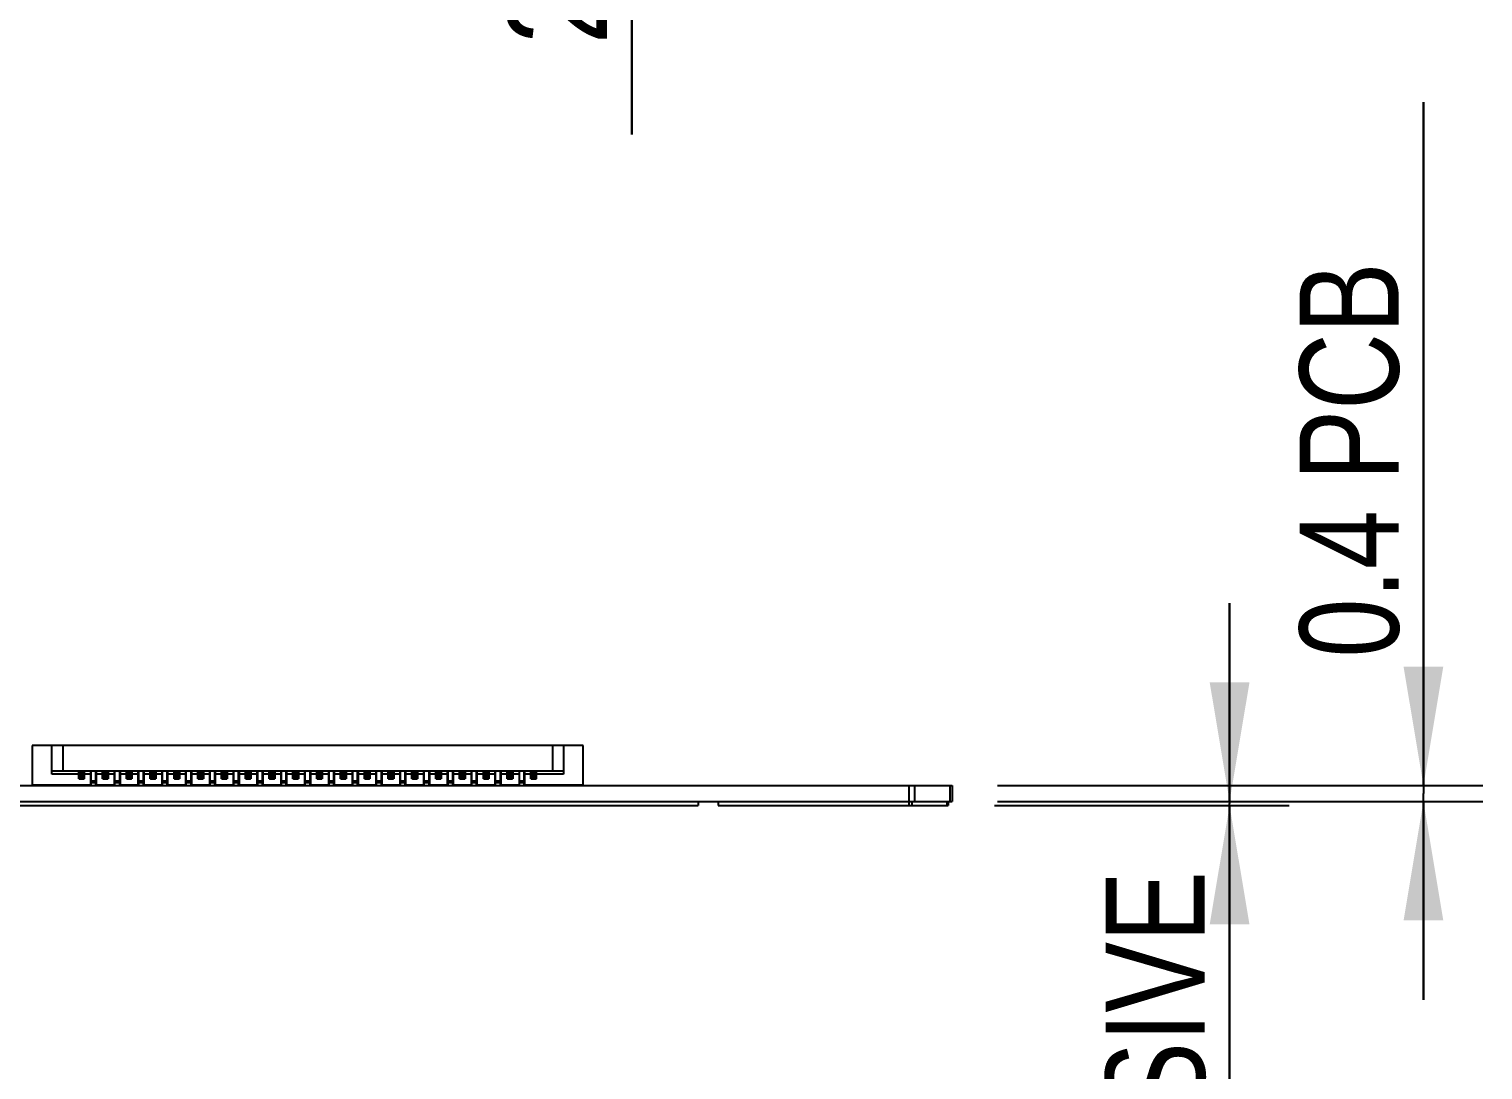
# Model space of a CAD drawing. Header units: millimetres. Extents: x 0 to 594, y 0 to 420.
# Drawn here: x 464.9 to 501.56, y 311.64 to 337.89 of the extents above; entities that cross this region are included whole.
import ezdxf

# ---------------------------------------------------------------- set-up
doc = ezdxf.new("R2010")
doc.units = ezdxf.units.MM
doc.header["$LTSCALE"] = 32.67
doc.layers.get('0').update_dxf_attribs({"linetype": 'CONTINUOUS'})
doc.layers.add('ASSEM_MEM', color=7, linetype='CONTINUOUS')
doc.styles.get("Standard").update_dxf_attribs({"font": 'txt', "width": 0.8})
doc.dimstyles.new('DIMSTYLE_1', dxfattribs={"dimtxt": 2.5, "dimasz": 3, "dimexe": 1.5, "dimexo": 1.2, "dimtad": 1, "dimdsep": 46, "dimtxsty": 'STANDARD', "dimblk": '_FILLED', "dimblk1": '_FILLED', "dimblk2": '_FILLED', "dimcen": 0.09, "dimazin": 2, "dimtp": 0.01, "dimtm": 0.01, "dimtfac": 1, "dimtofl": 0, "dimtmove": 0, "dimatfit": 3, "dimldrblk": '_FILLED', "dimfxl": 1, "dimtolj": 1, "dimarcsym": 0})

# ---------------------------------------------------------------- blocks, each defined once
blk = doc.blocks.new('_FILLED')
at = {"color": 0, "linetype": 'BYBLOCK'}
blk.add_solid([(0, 0), (-1, 0.167), (-1, -0.167)], dxfattribs=at)
blk = doc.blocks.new('*D6')
at = {"color": 7, "linetype": 'CONTINUOUS'}
for p, q in [((500.064, 318.813), (500.064, 336.042)), ((500.064, 336.042), (500.064, 318.613)), ((489.321, 318.813), (501.564, 318.813)), ((500.064, 313.413), (500.064, 318.613)), ((489.321, 318.413), (501.564, 318.413)), ((500.064, 318.413), (500.064, 313.413))]:
    blk.add_line(p, q, dxfattribs=at)
at = {"color": 7, "linetype": 'CONTINUOUS', "xscale": 3, "yscale": 3, "zscale": 3}
for p, rotation in [((500.064, 318.813), 270), ((500.064, 318.413), 90)]:
    blk.add_blockref('_FILLED', p, dxfattribs=dict(at, rotation=rotation))
at = {"color": 7, "linetype": 'CONTINUOUS', "insert": (496.939, 322.042), "char_height": 2.5, "width": 14, "attachment_point": 1, "rotation": 90, "line_spacing_factor": 0.9}
blk.add_mtext('0.4 PCB', dxfattribs=at)
blk = doc.blocks.new('*D7')
at = {"color": 7, "linetype": 'CONTINUOUS'}
for p, q in [((495.176, 318.413), (495.176, 323.413)), ((495.176, 323.413), (495.176, 318.363)), ((489.25, 318.313), (496.676, 318.313)), ((489.321, 318.413), (496.676, 318.413)), ((495.176, 292.656), (495.176, 318.363)), ((495.176, 318.313), (495.176, 292.656))]:
    blk.add_line(p, q, dxfattribs=at)
at = {"color": 7, "linetype": 'CONTINUOUS', "xscale": 3, "yscale": 3, "zscale": 3}
for p, rotation in [((495.176, 318.413), 270), ((495.176, 318.313), 90)]:
    blk.add_blockref('_FILLED', p, dxfattribs=dict(at, rotation=rotation))
at = {"color": 7, "linetype": 'CONTINUOUS', "insert": (492.051, 316.656), "char_height": 2.5, "width": 24, "attachment_point": 3, "rotation": 90, "line_spacing_factor": 0.9}
blk.add_mtext('0.1 ADHESIVE', dxfattribs=at)
blk = doc.blocks.new('*D9')
at = {"color": 7, "linetype": 'CONTINUOUS'}
for p, q in [((462.977, 319.823), (462.977, 330.814)), ((462.977, 330.814), (462.977, 319.318)), ((463.779, 319.823), (461.477, 319.823)), ((462.977, 313.813), (462.977, 319.318)), ((462.977, 318.813), (462.977, 313.813))]:
    blk.add_line(p, q, dxfattribs=at)
at = {"color": 7, "linetype": 'CONTINUOUS', "xscale": 3, "yscale": 3, "zscale": 3}
for p, rotation in [((462.977, 319.823), 270), ((462.977, 318.813), 90)]:
    blk.add_blockref('_FILLED', p, dxfattribs=dict(at, rotation=rotation))
at = {"color": 7, "linetype": 'CONTINUOUS', "insert": (459.852, 322.814), "char_height": 2.5, "width": 8, "attachment_point": 1, "rotation": 90, "line_spacing_factor": 0.9}
blk.add_mtext('1.01', dxfattribs=at)
blk = doc.blocks.new('*D16')
at = {"color": 7, "linetype": 'CONTINUOUS'}
for p, q in [((480.105, 353.875), (480.105, 358.875)), ((480.105, 358.875), (480.105, 352.625)), ((484.379, 353.875), (478.605, 353.875)), ((480.105, 335.232), (480.105, 352.625)), ((484.079, 351.375), (478.605, 351.375)), ((480.105, 351.375), (480.105, 335.232))]:
    blk.add_line(p, q, dxfattribs=at)
at = {"color": 7, "linetype": 'CONTINUOUS', "xscale": 3, "yscale": 3, "zscale": 3}
for p, rotation in [((480.105, 353.875), 270), ((480.105, 351.375), 90)]:
    blk.add_blockref('_FILLED', p, dxfattribs=dict(at, rotation=rotation))
at = {"color": 7, "linetype": 'CONTINUOUS', "insert": (476.98, 341.232), "char_height": 2.5, "width": 6, "attachment_point": 3, "rotation": 90, "line_spacing_factor": 0.9}
blk.add_mtext('2.5', dxfattribs=at)

msp = doc.modelspace()

# ---------------------------------------------------------------- linework, layer by layer
at = {"layer": 'ASSEM_MEM', "color": 7, "linetype": 'CONTINUOUS'}
for p, q in [((478.879, 319.823), (464.979, 319.823)), ((464.979, 319.823), (464.979, 318.823)), ((465.479, 319.103), (465.479, 319.823)), ((465.759, 319.823), (465.759, 319.173)), ((478.099, 319.823), (478.099, 319.173)), ((478.379, 319.823), (478.379, 319.103)), ((478.879, 318.823), (478.879, 319.823)), ((478.379, 319.173), (465.479, 319.173)), ((466.159, 319.103), (465.479, 319.103)), ((466.159, 318.983), (466.159, 319.171)), ((466.299, 318.983), (466.159, 318.983)), ((466.169, 319.172), (466.169, 318.983)), ((466.169, 319.171), (466.289, 319.171)), ((466.169, 319.133), (466.289, 319.133)), ((466.169, 319.094), (466.289, 319.094)), ((466.169, 319.041), (466.289, 319.041)), ((466.169, 318.987), (466.289, 318.987)), ((466.289, 318.985), (466.289, 319.171)), ((466.299, 318.983), (466.299, 319.171)), ((466.459, 319.103), (466.299, 319.103)), ((466.459, 318.823), (466.459, 319.173)), ((466.469, 318.983), (466.459, 318.983)), ((466.469, 318.813), (466.469, 319.173)), ((466.589, 318.813), (466.589, 319.173)), ((466.599, 318.983), (466.589, 318.983)), ((466.599, 319.173), (466.599, 318.823)), ((466.759, 319.103), (466.599, 319.103)), ((466.759, 318.983), (466.759, 319.171)), ((466.899, 318.983), (466.759, 318.983)), ((466.769, 319.172), (466.769, 318.983)), ((466.769, 319.171), (466.889, 319.171)), ((466.769, 319.133), (466.889, 319.133)), ((466.769, 319.094), (466.889, 319.094)), ((466.769, 319.041), (466.889, 319.041)), ((466.769, 318.987), (466.889, 318.987)), ((466.889, 318.985), (466.889, 319.171)), ((466.899, 319.171), (466.899, 318.983)), ((467.059, 319.103), (466.899, 319.103)), ((467.059, 318.823), (467.059, 319.173)), ((467.069, 318.983), (467.059, 318.983)), ((467.069, 318.813), (467.069, 319.173)), ((467.189, 318.813), (467.189, 319.173)), ((467.199, 318.983), (467.189, 318.983)), ((467.199, 319.173), (467.199, 318.823)), ((467.359, 319.103), (467.199, 319.103)), ((467.359, 318.983), (467.359, 319.171)), ((467.499, 318.983), (467.359, 318.983)), ((467.369, 319.172), (467.369, 318.983)), ((467.369, 319.171), (467.489, 319.171)), ((467.369, 319.133), (467.489, 319.133)), ((467.369, 319.094), (467.489, 319.094)), ((467.369, 319.041), (467.489, 319.041)), ((467.369, 318.987), (467.489, 318.987)), ((467.489, 318.985), (467.489, 319.171)), ((467.499, 319.171), (467.499, 318.983)), ((467.659, 319.103), (467.499, 319.103)), ((467.659, 318.823), (467.659, 319.173)), ((467.669, 318.983), (467.659, 318.983)), ((467.669, 318.813), (467.669, 319.173)), ((467.789, 318.813), (467.789, 319.173)), ((467.799, 318.983), (467.789, 318.983)), ((467.799, 319.173), (467.799, 318.823)), ((467.959, 319.103), (467.799, 319.103)), ((467.959, 318.983), (467.959, 319.171)), ((468.099, 318.983), (467.959, 318.983)), ((467.969, 319.172), (467.969, 318.983)), ((467.969, 319.171), (468.089, 319.171)), ((467.969, 319.133), (468.089, 319.133)), ((467.969, 319.094), (468.089, 319.094)), ((467.969, 319.041), (468.089, 319.041)), ((467.969, 318.987), (468.089, 318.987)), ((468.089, 318.985), (468.089, 319.171)), ((468.099, 319.171), (468.099, 318.983)), ((468.259, 319.103), (468.099, 319.103)), ((468.259, 318.823), (468.259, 319.173)), ((468.269, 318.983), (468.259, 318.983)), ((468.269, 318.813), (468.269, 319.173)), ((468.389, 318.813), (468.389, 319.173)), ((468.399, 318.983), (468.389, 318.983)), ((468.399, 319.173), (468.399, 318.823)), ((468.559, 319.103), (468.399, 319.103)), ((468.559, 318.983), (468.559, 319.171)), ((468.699, 318.983), (468.559, 318.983)), ((468.569, 319.172), (468.569, 318.983)), ((468.569, 319.171), (468.689, 319.171)), ((468.569, 319.133), (468.689, 319.133)), ((468.569, 319.094), (468.689, 319.094)), ((468.569, 319.041), (468.689, 319.041)), ((468.569, 318.987), (468.689, 318.987)), ((468.689, 318.985), (468.689, 319.171)), ((468.699, 319.171), (468.699, 318.983)), ((468.859, 319.103), (468.699, 319.103)), ((468.859, 318.823), (468.859, 319.173)), ((468.869, 318.983), (468.859, 318.983)), ((468.869, 318.813), (468.869, 319.173)), ((468.989, 318.813), (468.989, 319.173)), ((468.999, 318.983), (468.989, 318.983)), ((468.999, 319.173), (468.999, 318.823)), ((469.159, 319.103), (468.999, 319.103)), ((469.159, 318.983), (469.159, 319.171)), ((469.299, 318.983), (469.159, 318.983)), ((469.169, 319.172), (469.169, 318.983)), ((469.169, 319.171), (469.289, 319.171)), ((469.169, 319.133), (469.289, 319.133)), ((469.169, 319.094), (469.289, 319.094)), ((469.169, 319.041), (469.289, 319.041)), ((469.169, 318.987), (469.289, 318.987)), ((469.289, 318.985), (469.289, 319.171)), ((469.299, 319.171), (469.299, 318.983)), ((469.459, 319.103), (469.299, 319.103)), ((469.459, 318.823), (469.459, 319.173)), ((469.469, 318.983), (469.459, 318.983)), ((469.469, 318.813), (469.469, 319.173)), ((469.589, 318.813), (469.589, 319.173)), ((469.599, 318.983), (469.589, 318.983)), ((469.599, 319.173), (469.599, 318.823)), ((469.759, 319.103), (469.599, 319.103)), ((469.759, 318.983), (469.759, 319.171)), ((469.899, 318.983), (469.759, 318.983)), ((469.769, 319.172), (469.769, 318.983)), ((469.769, 319.171), (469.889, 319.171)), ((469.769, 319.133), (469.889, 319.133)), ((469.769, 319.094), (469.889, 319.094)), ((469.769, 319.041), (469.889, 319.041)), ((469.769, 318.987), (469.889, 318.987)), ((469.889, 318.985), (469.889, 319.171)), ((469.899, 319.171), (469.899, 318.983)), ((470.059, 319.103), (469.899, 319.103)), ((470.059, 318.823), (470.059, 319.173)), ((470.069, 318.983), (470.059, 318.983)), ((470.069, 318.813), (470.069, 319.173)), ((470.189, 318.813), (470.189, 319.173)), ((470.199, 318.983), (470.189, 318.983)), ((470.199, 319.173), (470.199, 318.823)), ((470.359, 319.103), (470.199, 319.103)), ((470.359, 318.983), (470.359, 319.171)), ((470.499, 318.983), (470.359, 318.983)), ((470.369, 319.172), (470.369, 318.983)), ((470.369, 319.171), (470.489, 319.171)), ((470.369, 319.133), (470.489, 319.133)), ((470.369, 319.094), (470.489, 319.094)), ((470.369, 319.041), (470.489, 319.041)), ((470.369, 318.987), (470.489, 318.987)), ((470.489, 318.985), (470.489, 319.171)), ((470.499, 319.171), (470.499, 318.983)), ((470.659, 319.103), (470.499, 319.103)), ((470.659, 318.823), (470.659, 319.173)), ((470.669, 318.983), (470.659, 318.983)), ((470.669, 318.813), (470.669, 319.173)), ((470.789, 318.813), (470.789, 319.173)), ((470.799, 318.983), (470.789, 318.983)), ((470.799, 319.173), (470.799, 318.823)), ((470.959, 319.103), (470.799, 319.103)), ((470.959, 318.983), (470.959, 319.171)), ((471.099, 318.983), (470.959, 318.983)), ((470.969, 319.172), (470.969, 318.983)), ((470.969, 319.171), (471.089, 319.171)), ((470.969, 319.133), (471.089, 319.133)), ((470.969, 319.094), (471.089, 319.094)), ((470.969, 319.041), (471.089, 319.041)), ((470.969, 318.987), (471.089, 318.987)), ((471.089, 318.985), (471.089, 319.171)), ((471.099, 319.171), (471.099, 318.983)), ((471.259, 319.103), (471.099, 319.103)), ((471.259, 318.823), (471.259, 319.173)), ((471.269, 318.983), (471.259, 318.983)), ((471.269, 318.813), (471.269, 319.173)), ((471.389, 318.813), (471.389, 319.173)), ((471.399, 318.983), (471.389, 318.983)), ((471.399, 319.173), (471.399, 318.823)), ((471.559, 319.103), (471.399, 319.103)), ((471.559, 318.983), (471.559, 319.171)), ((471.699, 318.983), (471.559, 318.983)), ((471.569, 319.172), (471.569, 318.983)), ((471.569, 319.171), (471.689, 319.171)), ((471.569, 319.133), (471.689, 319.133)), ((471.569, 319.094), (471.689, 319.094)), ((471.569, 319.041), (471.689, 319.041)), ((471.569, 318.987), (471.689, 318.987)), ((471.689, 318.985), (471.689, 319.171)), ((471.699, 319.171), (471.699, 318.983)), ((471.859, 319.103), (471.699, 319.103)), ((471.859, 318.823), (471.859, 319.173)), ((471.869, 318.983), (471.859, 318.983)), ((471.869, 318.813), (471.869, 319.173)), ((471.989, 318.813), (471.989, 319.173)), ((471.999, 318.983), (471.989, 318.983)), ((471.999, 319.173), (471.999, 318.823)), ((472.159, 319.103), (471.999, 319.103)), ((472.159, 318.983), (472.159, 319.171)), ((472.299, 318.983), (472.159, 318.983)), ((472.169, 319.172), (472.169, 318.983)), ((472.169, 319.171), (472.289, 319.171)), ((472.169, 319.133), (472.289, 319.133)), ((472.169, 319.094), (472.289, 319.094)), ((472.169, 319.041), (472.289, 319.041)), ((472.169, 318.987), (472.289, 318.987)), ((472.289, 318.985), (472.289, 319.171)), ((472.299, 319.171), (472.299, 318.983)), ((472.459, 319.103), (472.299, 319.103)), ((472.459, 318.823), (472.459, 319.173)), ((472.469, 318.983), (472.459, 318.983)), ((472.469, 318.813), (472.469, 319.173)), ((472.589, 318.813), (472.589, 319.173)), ((472.599, 318.983), (472.589, 318.983)), ((472.599, 319.173), (472.599, 318.823)), ((472.759, 319.103), (472.599, 319.103)), ((472.759, 318.983), (472.759, 319.171)), ((472.899, 318.983), (472.759, 318.983)), ((472.769, 319.172), (472.769, 318.983)), ((472.769, 319.171), (472.889, 319.171)), ((472.769, 319.133), (472.889, 319.133)), ((472.769, 319.094), (472.889, 319.094)), ((472.769, 319.041), (472.889, 319.041)), ((472.769, 318.987), (472.889, 318.987)), ((472.889, 318.985), (472.889, 319.171)), ((472.899, 319.171), (472.899, 318.983)), ((473.059, 319.103), (472.899, 319.103)), ((473.059, 318.823), (473.059, 319.173)), ((473.069, 318.983), (473.059, 318.983)), ((473.069, 318.813), (473.069, 319.173)), ((473.189, 318.813), (473.189, 319.173)), ((473.199, 318.983), (473.189, 318.983)), ((473.199, 319.173), (473.199, 318.823)), ((473.359, 319.103), (473.199, 319.103)), ((473.359, 318.983), (473.359, 319.171)), ((473.499, 318.983), (473.359, 318.983)), ((473.369, 319.172), (473.369, 318.983)), ((473.369, 319.171), (473.489, 319.171)), ((473.369, 319.133), (473.489, 319.133)), ((473.369, 319.094), (473.489, 319.094)), ((473.369, 319.041), (473.489, 319.041)), ((473.369, 318.987), (473.489, 318.987)), ((473.489, 318.985), (473.489, 319.171)), ((473.499, 319.171), (473.499, 318.983)), ((473.659, 319.103), (473.499, 319.103)), ((473.659, 318.823), (473.659, 319.173)), ((473.669, 318.983), (473.659, 318.983)), ((473.669, 318.813), (473.669, 319.173)), ((473.789, 318.813), (473.789, 319.173)), ((473.799, 318.983), (473.789, 318.983)), ((473.799, 319.173), (473.799, 318.823)), ((473.959, 319.103), (473.799, 319.103)), ((473.959, 318.983), (473.959, 319.171)), ((474.099, 318.983), (473.959, 318.983)), ((473.969, 319.172), (473.969, 318.983)), ((473.969, 319.171), (474.089, 319.171)), ((473.969, 319.133), (474.089, 319.133)), ((473.969, 319.094), (474.089, 319.094)), ((473.969, 319.041), (474.089, 319.041)), ((473.969, 318.987), (474.089, 318.987)), ((474.089, 318.985), (474.089, 319.171)), ((474.099, 319.171), (474.099, 318.983)), ((474.259, 319.103), (474.099, 319.103)), ((474.259, 318.823), (474.259, 319.173)), ((474.269, 318.983), (474.259, 318.983)), ((474.269, 318.813), (474.269, 319.173)), ((474.389, 318.813), (474.389, 319.173)), ((474.399, 318.983), (474.389, 318.983)), ((474.399, 319.173), (474.399, 318.823)), ((474.559, 319.103), (474.399, 319.103)), ((474.559, 318.983), (474.559, 319.171)), ((474.699, 318.983), (474.559, 318.983)), ((474.569, 319.172), (474.569, 318.983)), ((474.569, 319.171), (474.689, 319.171)), ((474.569, 319.133), (474.689, 319.133)), ((474.569, 319.094), (474.689, 319.094)), ((474.569, 319.041), (474.689, 319.041)), ((474.569, 318.987), (474.689, 318.987)), ((474.689, 318.985), (474.689, 319.171)), ((474.699, 319.171), (474.699, 318.983)), ((474.859, 319.103), (474.699, 319.103)), ((474.859, 318.823), (474.859, 319.173)), ((474.869, 318.983), (474.859, 318.983)), ((474.869, 318.813), (474.869, 319.173)), ((474.989, 318.813), (474.989, 319.173)), ((474.999, 318.983), (474.989, 318.983)), ((474.999, 319.173), (474.999, 318.823)), ((475.159, 319.103), (474.999, 319.103)), ((475.159, 318.983), (475.159, 319.171)), ((475.299, 318.983), (475.159, 318.983)), ((475.169, 319.172), (475.169, 318.983)), ((475.169, 319.171), (475.289, 319.171)), ((475.169, 319.133), (475.289, 319.133)), ((475.169, 319.094), (475.289, 319.094)), ((475.169, 319.041), (475.289, 319.041)), ((475.169, 318.987), (475.289, 318.987)), ((475.289, 318.985), (475.289, 319.171)), ((475.299, 319.171), (475.299, 318.983)), ((475.459, 319.103), (475.299, 319.103)), ((475.459, 318.823), (475.459, 319.173)), ((475.469, 318.983), (475.459, 318.983)), ((475.469, 318.813), (475.469, 319.173)), ((475.589, 318.813), (475.589, 319.173)), ((475.599, 318.983), (475.589, 318.983)), ((475.599, 319.173), (475.599, 318.823)), ((475.759, 319.103), (475.599, 319.103)), ((475.759, 318.983), (475.759, 319.171)), ((475.899, 318.983), (475.759, 318.983)), ((475.769, 319.172), (475.769, 318.983)), ((475.769, 319.171), (475.889, 319.171)), ((475.769, 319.133), (475.889, 319.133)), ((475.769, 319.094), (475.889, 319.094)), ((475.769, 319.041), (475.889, 319.041)), ((475.769, 318.987), (475.889, 318.987)), ((475.889, 318.985), (475.889, 319.171)), ((475.899, 319.171), (475.899, 318.983)), ((476.059, 319.103), (475.899, 319.103)), ((476.059, 318.823), (476.059, 319.173)), ((476.069, 318.983), (476.059, 318.983)), ((476.069, 318.813), (476.069, 319.173)), ((476.189, 318.813), (476.189, 319.173)), ((476.199, 318.983), (476.189, 318.983)), ((476.199, 319.173), (476.199, 318.823)), ((476.359, 319.103), (476.199, 319.103)), ((476.359, 318.983), (476.359, 319.171)), ((476.499, 318.983), (476.359, 318.983)), ((476.369, 319.172), (476.369, 318.983)), ((476.369, 319.171), (476.489, 319.171)), ((476.369, 319.133), (476.489, 319.133)), ((476.369, 319.094), (476.489, 319.094)), ((476.369, 319.041), (476.489, 319.041)), ((476.369, 318.987), (476.489, 318.987)), ((476.489, 318.985), (476.489, 319.171)), ((476.499, 319.171), (476.499, 318.983)), ((476.659, 319.103), (476.499, 319.103)), ((476.659, 318.823), (476.659, 319.173)), ((476.669, 318.983), (476.659, 318.983)), ((476.669, 318.813), (476.669, 319.173)), ((476.789, 318.813), (476.789, 319.173)), ((476.799, 318.983), (476.789, 318.983)), ((476.799, 319.173), (476.799, 318.823)), ((476.959, 319.103), (476.799, 319.103)), ((476.959, 318.983), (476.959, 319.171)), ((477.099, 318.983), (476.959, 318.983)), ((476.969, 319.172), (476.969, 318.983)), ((476.969, 319.171), (477.089, 319.171)), ((476.969, 319.133), (477.089, 319.133)), ((476.969, 319.094), (477.089, 319.094)), ((476.969, 319.041), (477.089, 319.041)), ((476.969, 318.987), (477.089, 318.987)), ((477.089, 318.985), (477.089, 319.171)), ((477.099, 319.171), (477.099, 318.983)), ((477.259, 319.103), (477.099, 319.103)), ((477.259, 319.173), (477.259, 318.823)), ((477.269, 318.983), (477.259, 318.983)), ((477.269, 318.813), (477.269, 319.173)), ((477.389, 318.813), (477.389, 319.173)), ((477.399, 318.983), (477.389, 318.983)), ((477.399, 319.173), (477.399, 318.823)), ((477.559, 319.103), (477.399, 319.103)), ((477.559, 318.983), (477.559, 319.171)), ((477.699, 318.983), (477.559, 318.983)), ((477.569, 319.172), (477.569, 318.983)), ((477.569, 319.171), (477.689, 319.171)), ((477.569, 319.133), (477.689, 319.133)), ((477.569, 319.094), (477.689, 319.094)), ((477.569, 319.041), (477.689, 319.041)), ((477.569, 318.987), (477.689, 318.987)), ((477.689, 318.985), (477.689, 319.171)), ((477.699, 318.983), (477.699, 319.171)), ((478.379, 319.103), (477.699, 319.103)), ((421.654, 318.813), (488.179, 318.813)), ((466.469, 318.823), (464.979, 318.823)), ((465.189, 318.823), (465.189, 318.813)), ((466.589, 318.923), (466.469, 318.923)), ((466.589, 318.883), (466.469, 318.883)), ((467.069, 318.823), (466.589, 318.823)), ((467.189, 318.923), (467.069, 318.923)), ((467.189, 318.883), (467.069, 318.883)), ((467.669, 318.823), (467.189, 318.823)), ((467.789, 318.923), (467.669, 318.923)), ((467.789, 318.883), (467.669, 318.883)), ((468.269, 318.823), (467.789, 318.823)), ((468.389, 318.923), (468.269, 318.923)), ((468.389, 318.883), (468.269, 318.883)), ((468.869, 318.823), (468.389, 318.823)), ((468.989, 318.923), (468.869, 318.923)), ((468.989, 318.883), (468.869, 318.883)), ((469.469, 318.823), (468.989, 318.823)), ((469.589, 318.923), (469.469, 318.923)), ((469.589, 318.883), (469.469, 318.883)), ((470.069, 318.823), (469.589, 318.823)), ((470.189, 318.923), (470.069, 318.923)), ((470.189, 318.883), (470.069, 318.883)), ((470.669, 318.823), (470.189, 318.823)), ((470.789, 318.923), (470.669, 318.923)), ((470.789, 318.883), (470.669, 318.883)), ((471.269, 318.823), (470.789, 318.823)), ((471.389, 318.923), (471.269, 318.923)), ((471.389, 318.883), (471.269, 318.883)), ((471.869, 318.823), (471.389, 318.823)), ((471.989, 318.923), (471.869, 318.923)), ((471.989, 318.883), (471.869, 318.883)), ((472.469, 318.823), (471.989, 318.823)), ((472.589, 318.923), (472.469, 318.923)), ((472.589, 318.883), (472.469, 318.883)), ((473.069, 318.823), (472.589, 318.823)), ((473.189, 318.923), (473.069, 318.923)), ((473.189, 318.883), (473.069, 318.883)), ((473.669, 318.823), (473.189, 318.823)), ((473.789, 318.923), (473.669, 318.923)), ((473.789, 318.883), (473.669, 318.883)), ((474.269, 318.823), (473.789, 318.823)), ((474.389, 318.923), (474.269, 318.923)), ((474.389, 318.883), (474.269, 318.883)), ((474.869, 318.823), (474.389, 318.823)), ((474.989, 318.923), (474.869, 318.923)), ((474.989, 318.883), (474.869, 318.883)), ((475.469, 318.823), (474.989, 318.823)), ((475.589, 318.923), (475.469, 318.923)), ((475.589, 318.883), (475.469, 318.883)), ((476.069, 318.823), (475.589, 318.823)), ((476.189, 318.923), (476.069, 318.923)), ((476.189, 318.883), (476.069, 318.883)), ((476.669, 318.823), (476.189, 318.823)), ((476.789, 318.923), (476.669, 318.923)), ((476.789, 318.883), (476.669, 318.883)), ((477.269, 318.823), (476.789, 318.823)), ((477.389, 318.923), (477.269, 318.923)), ((477.389, 318.883), (477.269, 318.883)), ((478.879, 318.823), (477.389, 318.823)), ((478.669, 318.813), (478.669, 318.823)), ((487.097, 318.313), (487.097, 318.813)), ((487.238, 318.413), (487.238, 318.813)), ((488.121, 318.813), (488.121, 318.413)), ((488.179, 318.813), (488.179, 318.413)), ((426.154, 318.413), (482.179, 318.413)), ((426.554, 318.313), (481.779, 318.313)), ((481.779, 318.413), (481.779, 318.313)), ((482.179, 318.413), (488.179, 318.413)), ((482.279, 318.413), (482.279, 318.313)), ((482.279, 318.313), (488.079, 318.313)), ((487.167, 318.413), (487.167, 318.313)), ((488.05, 318.413), (488.05, 318.313)), ((488.079, 318.413), (488.079, 318.313))]:
    msp.add_line(p, q, dxfattribs=at)

# ---------------------------------------------------------------- dimensions: what is measured, and where the dimension line sits
at = {"color": 7, "linetype": 'CONTINUOUS'}
for base, p1, p2, angle, picture, middle in [((480.105, 353.875), (485.279, 351.375), (485.579, 353.875), 90, '*D16', (480.105, 338.295)), ((462.977, 318.813), (460.277, 319.823), (487.097, 318.813), 270, '*D9', (462.977, 326.814))]:
    dim = msp.add_linear_dim(base=base, p1=p1, p2=p2, angle=angle, dimstyle='DIMSTYLE_1', dxfattribs=at)
    dim.commit()
    dim.dimension.update_dxf_attribs({"geometry": picture, "text_midpoint": middle, "dimtype": 160})
for base, p1, angle, text, picture, middle in [((500.064, 318.413), (488.121, 318.813), 270, '<> PCB', '*D6', (500.064, 329.042)), ((495.176, 318.413), (488.05, 318.313), 90, '<> ADHESIVE', '*D7', (495.176, 304.656))]:
    dim = msp.add_linear_dim(base=base, p1=p1, p2=(488.121, 318.413), angle=angle, text=text, dimstyle='DIMSTYLE_1', dxfattribs=at)
    dim.commit()
    dim.dimension.update_dxf_attribs({"geometry": picture, "text_midpoint": middle, "dimtype": 160})

doc.saveas('drawing.dxf')
